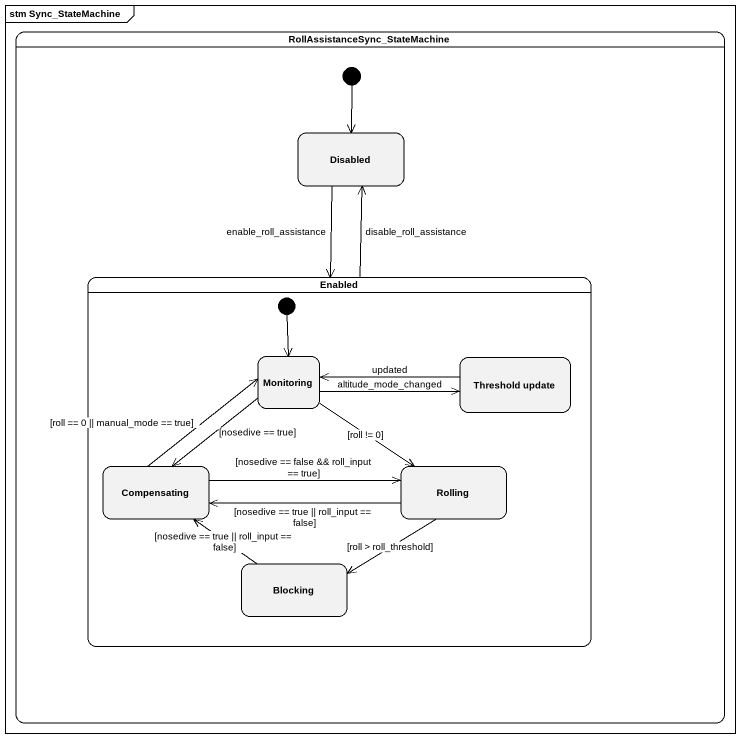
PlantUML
@startuml
mainframe stm Sync_StateMachine
hide empty description
state "RollAssistanceSync_StateMachine" as RollAssistanceSync {
  state Disabled
  state Enabled {
    state Monitoring
    state "Threshold update" as Threshold_update
    state Compensating
    state Rolling
    state Blocking
    [*] --> Monitoring
  }
  [*] --> Disabled
}
Disabled --> Enabled : enable_roll_assistance
Enabled -up-> Disabled : disable_roll_assistance
Monitoring -right-> Threshold_update : altitude_mode_changed
Monitoring --> Compensating : [nosedive == true]
Monitoring --> Rolling : [roll != 0]
Threshold_update -left-> Monitoring : updated
Compensating -up-> Monitoring : [roll == 0 || manual_mode == true]
Compensating -right-> Rolling : [nosedive == false && roll_input == true]
Rolling -left-> Compensating : [nosedive == true || roll_input == false]
Rolling --> Blocking : [roll > roll_threshold]
Blocking -up-> Compensating : [nosedive == true || roll_input == false]
@enduml
